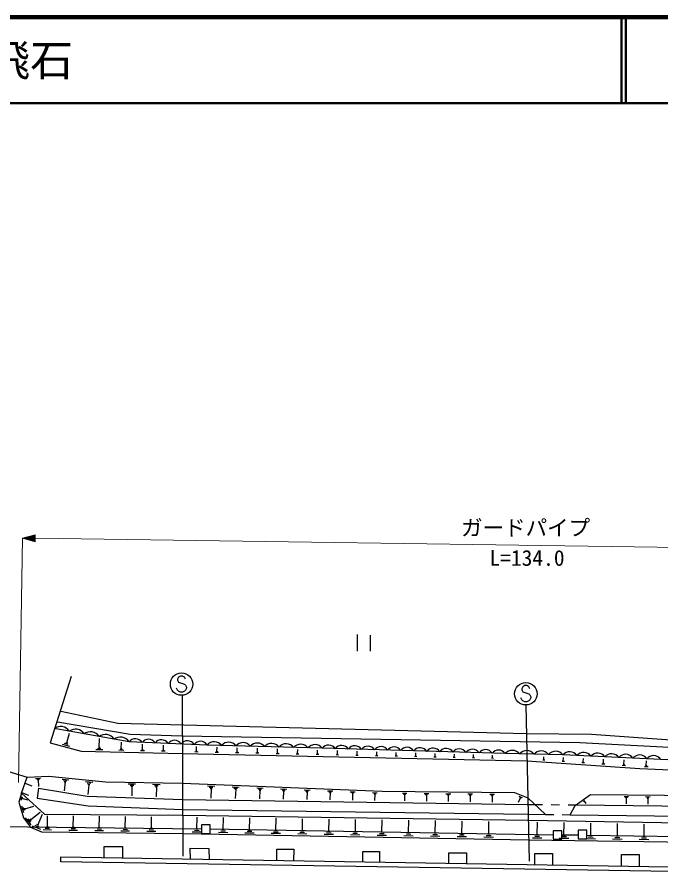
# Model space of a CAD drawing. Units: millimetres, scale not verified. Extents: x 40000 to 680000, y 20000 to 380000.
# Drawn here: x 438524 to 513301, y 279795 to 380000 of the extents above; entities that cross this region are included whole.
import ezdxf
from ezdxf.enums import TextEntityAlignment as Align

# ---------------------------------------------------------------- set-up
doc = ezdxf.new("R2010")
doc.units = ezdxf.units.MM
doc.header["$LTSCALE"] = 1000
for name, color, linetype, lineweight in [('M-BGD', 7, 'Continuous', 25), ('M-BMK-ROW', 30, 'Continuous', 25), ('M-STR-HTXT', 7, 'Continuous', 13), ('M-STR-STRC', 7, 'Continuous', 25), ('M-STR-STRD', 7, 'Continuous', 25), ('M-TTL', 7, 'Continuous', 13), ('M-TTL-LINE', 7, 'Continuous', 50)]:
    doc.layers.add(name, color=color, linetype=linetype, lineweight=lineweight)
doc.layers.add('M-TTL-TXT', color=7, linetype='Continuous')
doc.styles.add('ＭＳ ゴシック', font='')
doc.styles.get('ＭＳ ゴシック').set_extended_font_data('MS Gothic')

msp = doc.modelspace()

# ---------------------------------------------------------------- linework, layer by layer
at = {"layer": 'M-BGD'}
for p, q in [((478012, 308201), (478012, 306254)), ((479536, 308116), (479536, 306254)), ((444276, 295596), (444587, 296745)), ((444384, 295567), (444169, 295625)), ((448055, 295052), (448078, 296125)), ((450617, 294917), (450633, 295669)), ((444629, 295192), (443768, 295426)), ((444453, 295394), (444022, 295511)), ((448451, 294775), (447647, 294793)), ((448253, 294914), (447851, 294922)), ((448155, 295050), (447954, 295054)), ((450895, 294723), (450330, 294735)), ((450756, 294820), (450474, 294826)), ((450687, 294915), (450546, 294918)), ((453304, 294671), (452843, 294681)), ((453190, 294750), (452960, 294755)), ((453134, 294829), (453019, 294831)), ((453076, 294830), (453090, 295445)), ((455710, 294620), (455285, 294629)), ((455606, 294693), (455393, 294697)), ((455554, 294765), (455448, 294767)), ((455501, 294766), (455513, 295333)), ((459449, 294603), (459257, 294607)), ((459402, 294668), (459306, 294671)), ((459354, 294670), (459365, 295182)), ((461773, 294614), (461680, 294616)), ((461727, 294615), (461737, 295112)), ((464088, 294560), (464098, 295042)), ((466437, 294506), (466447, 294973)), ((468775, 294452), (468785, 294903)), ((471102, 294398), (471111, 294835)), ((473417, 294345), (473426, 294766)), ((475721, 294292), (475730, 294698)), ((478012, 294141), (478022, 294630)), ((459544, 294537), (459159, 294545)), ((461910, 294486), (461538, 294494)), ((461819, 294551), (461632, 294555)), ((464266, 294436), (463904, 294444)), ((464177, 294498), (463996, 294502)), ((464133, 294559), (464042, 294561)), ((466609, 294386), (466259, 294393)), ((466523, 294446), (466348, 294450)), ((466481, 294505), (466393, 294507)), ((468942, 294336), (468603, 294343)), ((468858, 294394), (468689, 294397)), ((468817, 294451), (468733, 294453)), ((471263, 294286), (470936, 294293)), ((471182, 294342), (471019, 294346)), ((471143, 294397), (471061, 294399)), ((473573, 294236), (473257, 294243)), ((473495, 294290), (473337, 294294)), ((473456, 294344), (473377, 294346)), ((475871, 294187), (475567, 294193)), ((475796, 294239), (475644, 294242)), ((475759, 294291), (475683, 294292)), ((478159, 294138), (477865, 294144)), ((480435, 294089), (480153, 294095)), ((480294, 294092), (480304, 294563)), ((482700, 294040), (482429, 294046)), ((482565, 294043), (482574, 294495)), ((484955, 293992), (484694, 293997)), ((484825, 293995), (484834, 294428)), ((487198, 293944), (486949, 293949)), ((487073, 293946), (487082, 294362)), ((489431, 293896), (489192, 293901)), ((489311, 293898), (489320, 294296)), ((491652, 293848), (491425, 293853)), ((491539, 293851), (491547, 294230)), ((493863, 293801), (493646, 293805)), ((493755, 293803), (493763, 294164)), ((499698, 293588), (499724, 293973)), ((501965, 293436), (501995, 293888)), ((504280, 293385), (504308, 293801)), ((506630, 293241), (506662, 293714)), ((509024, 293095), (509059, 293624)), ((499813, 293580), (499582, 293595)), ((502100, 293427), (501829, 293445)), ((504429, 293270), (504116, 293291)), ((504354, 293328), (504198, 293338)), ((504319, 293382), (504241, 293388)), ((506800, 293111), (506445, 293135)), ((506715, 293176), (506538, 293188)), ((506675, 293238), (506586, 293244)), ((509213, 292949), (508816, 292976)), ((509118, 293022), (508920, 293036)), ((509073, 293092), (508974, 293098)), ((511828, 292796), (511395, 292815)), ((511723, 292873), (511506, 292882)), ((511672, 292947), (511563, 292952)), ((511618, 292950), (511643, 293528)), ((436478, 292569), (439677, 291631)), ((439002, 289748), (439677, 291631)), ((439328, 290965), (440238, 290617)), ((440657, 291468), (441235, 291489)), ((440805, 291377), (441094, 291387)), ((440881, 291283), (441025, 291288)), ((440953, 291286), (440982, 290515)), ((443725, 291375), (444503, 291299)), ((443907, 291227), (444296, 291189)), ((444089, 291078), (443987, 290040)), ((443991, 291087), (444186, 291068)), ((446446, 291109), (447320, 291024)), ((446650, 290942), (447087, 290900)), ((446855, 290775), (446741, 289610)), ((446745, 290786), (446964, 290765)), ((451430, 290837), (452274, 290823)), ((451639, 290693), (452061, 290686)), ((454257, 290790), (455135, 290776)), ((454474, 290640), (454913, 290633)), ((460631, 290612), (461490, 290576)), ((438946, 289868), (439843, 289523)), ((451742, 290551), (451953, 290547)), ((451848, 290549), (451829, 289424)), ((454581, 290492), (454800, 290488)), ((454691, 290490), (454671, 289320)), ((460840, 290460), (461270, 290442)), ((460941, 290312), (461156, 290303)), ((461049, 290308), (461001, 289162)), ((463513, 290492), (464324, 290458)), ((463710, 290348), (464116, 290331)), ((463806, 290209), (464009, 290200)), ((463907, 290205), (463862, 289122)), ((466346, 290374), (467111, 290342)), ((466532, 290239), (466914, 290223)), ((466622, 290107), (466813, 290099)), ((466718, 290103), (466675, 289083)), ((469132, 290258), (469851, 290229)), ((469307, 290131), (469667, 290116)), ((469392, 290008), (469572, 290000)), ((469482, 290004), (469442, 289045)), ((471872, 290144), (472546, 290116)), ((472036, 290025), (472373, 290011)), ((472115, 289909), (472284, 289902)), ((472200, 289906), (472162, 289007)), ((474566, 290032), (475196, 290006)), ((474719, 289921), (475034, 289908)), ((474794, 289813), (474951, 289806)), ((474872, 289810), (474837, 288970)), ((477216, 289922), (477802, 289898)), ((477358, 289819), (477651, 289806)), ((477427, 289718), (477574, 289712)), ((477501, 289715), (477468, 288934)), ((479821, 289814), (480364, 289791)), ((479953, 289718), (480224, 289707)), ((480017, 289625), (480153, 289619)), ((480085, 289622), (480055, 288898)), ((483275, 289744), (483810, 289738)), ((483408, 289653), (483675, 289650)), ((485807, 289718), (486346, 289712)), ((485941, 289626), (486211, 289623)), ((488344, 289691), (488889, 289686)), ((488479, 289599), (488751, 289596)), ((490886, 289665), (491436, 289660)), ((493433, 289639), (493989, 289633)), ((438980, 288951), (439103, 289377)), ((439082, 289037), (439144, 289250)), ((439168, 289070), (439199, 289176)), ((439184, 289123), (439752, 288959)), ((483474, 289563), (483607, 289562)), ((483541, 289563), (483533, 288850)), ((486007, 289536), (486142, 289534)), ((486075, 289535), (486067, 288815)), ((488546, 289508), (488682, 289506)), ((488614, 289507), (488607, 288780)), ((491022, 289572), (491298, 289569)), ((491090, 289480), (491228, 289478)), ((491159, 289479), (491152, 288745)), ((493571, 289545), (493849, 289542)), ((493640, 289452), (493779, 289450)), ((493709, 289451), (493702, 288710)), ((496956, 289185), (496747, 288655)), ((496809, 289396), (497207, 289240)), ((496882, 289291), (497081, 289212)), ((496906, 289205), (497006, 289166)), ((504312, 288769), (504490, 288895)), ((504401, 288832), (504611, 288535)), ((509038, 289368), (509546, 289364)), ((509165, 289282), (509419, 289280)), ((509227, 289197), (509354, 289196)), ((509291, 289197), (509285, 288519)), ((511544, 289346), (512056, 289342)), ((511671, 289260), (511928, 289258)), ((511735, 289174), (511863, 289173)), ((511799, 289173), (511793, 288490)), ((439274, 287454), (439044, 288227)), ((439346, 287686), (439230, 288072)), ((439446, 287821), (439388, 288014)), ((439417, 287917), (440447, 288224)), ((498676, 288443), (499553, 288433)), ((500553, 288421), (501553, 288409)), ((502553, 288398), (503430, 288387)), ((440132, 286049), (439493, 286873)), ((440110, 286361), (439790, 286774)), ((440167, 286571), (440007, 286777)), ((440087, 286674), (441187, 287526)), ((440916, 286039), (441443, 287307)), ((442029, 285795), (442048, 287124)), ((445035, 285756), (445054, 287098)), ((448051, 285717), (448070, 287071)), ((451077, 285677), (451096, 287045)), ((454112, 285638), (454131, 287018)), ((459400, 285562), (459425, 286962)), ((462455, 285510), (462480, 286917)), ((465515, 285458), (465540, 286872)), ((468581, 285406), (468606, 286828)), ((471653, 285354), (471678, 286783)), ((474730, 285301), (474755, 286738)), ((477812, 285249), (477838, 286693)), ((480900, 285196), (480926, 286647)), ((483994, 285144), (484020, 286602)), ((499927, 287286), (500860, 287274)), ((501860, 287262), (502792, 287250)), ((441260, 285524), (440309, 285919)), ((441088, 285781), (440612, 285979)), ((441035, 285989), (440797, 286088)), ((442276, 285625), (441778, 285633)), ((442154, 285793), (441905, 285797)), ((445285, 285585), (444782, 285592)), ((445161, 285754), (444910, 285758)), ((448178, 285715), (447924, 285719)), ((451205, 285676), (450949, 285679)), ((454241, 285636), (453982, 285640)), ((487093, 285091), (487119, 286557)), ((490198, 285038), (490224, 286511)), ((493309, 284985), (493335, 286466)), ((498944, 284891), (498965, 286381)), ((502055, 284844), (502077, 286326)), ((505161, 284797), (505182, 286271)), ((508261, 284750), (508282, 286217)), ((511355, 284703), (511376, 286162)), ((442523, 285456), (441526, 285470)), ((445534, 285413), (444528, 285428)), ((448555, 285371), (447539, 285385)), ((448303, 285544), (447795, 285551)), ((451585, 285328), (450559, 285343)), ((451331, 285503), (450818, 285510)), ((454624, 285285), (453589, 285300)), ((454368, 285462), (453851, 285469)), ((459919, 285203), (458869, 285222)), ((459659, 285383), (459135, 285392)), ((459531, 285560), (459269, 285565)), ((462976, 285149), (461921, 285168)), ((462716, 285330), (462188, 285339)), ((462587, 285508), (462323, 285513)), ((466039, 285095), (464979, 285114)), ((465777, 285277), (465247, 285286)), ((465648, 285456), (465383, 285461)), ((469108, 285041), (468042, 285060)), ((468845, 285224), (468311, 285233)), ((468714, 285404), (468448, 285408)), ((472182, 284987), (471110, 285006)), ((471917, 285170), (471381, 285180)), ((471787, 285351), (471519, 285356)), ((475262, 284933), (474185, 284952)), ((474996, 285117), (474457, 285127)), ((474864, 285299), (474595, 285304)), ((478347, 284878), (477264, 284897)), ((478080, 285064), (477538, 285073)), ((477947, 285246), (477677, 285251)), ((481438, 284824), (480350, 284843)), ((481169, 285010), (480625, 285020)), ((481036, 285194), (480764, 285199)), ((484535, 284769), (483441, 284788)), ((484264, 284956), (483717, 284966)), ((484131, 285141), (483857, 285146)), ((487637, 284714), (486537, 284734)), ((487365, 284903), (486815, 284912)), ((487231, 285088), (486956, 285093)), ((490744, 284660), (489639, 284679)), ((490471, 284849), (489919, 284858)), ((490336, 285035), (490060, 285040)), ((493858, 284605), (492747, 284624)), ((493583, 284795), (493028, 284805)), ((493448, 284982), (493170, 284987)), ((499220, 284700), (498662, 284708)), ((499083, 284889), (498804, 284893)), ((502330, 284654), (501775, 284662)), ((502194, 284842), (501916, 284846)), ((505435, 284608), (504882, 284616)), ((505299, 284795), (505023, 284799)), ((508398, 284748), (508123, 284752)), ((511492, 284701), (511218, 284705)), ((499497, 284510), (498380, 284526)), ((502606, 284465), (501494, 284481)), ((505709, 284420), (504603, 284436)), ((508806, 284375), (507705, 284391)), ((508533, 284562), (507983, 284570)), ((511897, 284330), (510803, 284346)), ((511626, 284516), (511079, 284524))]:
    msp.add_line(p, q, dxfattribs=at)
for points in [[(444782, 303339), (442348, 295603), (445945, 294629), (457707, 294377), (497750, 293518), (510882, 292637), (529530, 291819), (539498, 291886), (551710, 292617), (560121, 295168)], [(569706, 299753), (553156, 295985), (536536, 293886), (503882, 295591), (457659, 296365), (451631, 296559), (443186, 298025)], [(443598, 299280), (450203, 297902), (497685, 296700), (505252, 296626), (513948, 295984), (536682, 294780), (552827, 296491), (569682, 300559)], [(569706, 298088), (566258, 296934), (553892, 294565), (546285, 293595), (536775, 292719), (514926, 293608), (501930, 294207), (495223, 294350), (473968, 294970), (460590, 295353), (451514, 295712), (442825, 297256)], [(502792, 287250), (503346, 288328), (505141, 289602), (543833, 289266), (554317, 289769), (569572, 293853)], [(439677, 291631), (442200, 291726), (448790, 291081), (457738, 290932), (480945, 289967), (496304, 289810), (497858, 289198), (499927, 287286)], [(503430, 288387), (543386, 287922), (551095, 288463), (560129, 289991), (569596, 292534)], [(502792, 287250), (538700, 286795), (545115, 286863), (553326, 287622), (561522, 289029), (569582, 291328)], [(439002, 289748), (438697, 288691), (439238, 286876), (440071, 285801), (441345, 285272), (457768, 285041), (497965, 284332), (546043, 283634), (569490, 283184)], [(439002, 289748), (441703, 287327), (457757, 287186), (497915, 286599), (568528, 285357), (569528, 286358)], [(440986, 290316), (440820, 289155), (446755, 288259), (457754, 287833), (497900, 287312), (499927, 287286)], [(440986, 290316), (446648, 289414), (457748, 289007), (497875, 288452), (498676, 288443)], [(448633, 282251), (448633, 283563), (450749, 283563), (450744, 282216)], [(458640, 282087), (458624, 283339), (460803, 283309), (460811, 282051)], [(468699, 281921), (468699, 283224), (470646, 283224), (470645, 281889)], [(478685, 281757), (478689, 282970), (480637, 282970), (480637, 281725)], [(488679, 281593), (488680, 282801), (490712, 282801), (490715, 281560)], [(498672, 281429), (498671, 282716), (500703, 282716), (500705, 281396)], [(508749, 281264), (508746, 282620), (510778, 282632), (510776, 281231)]]:
    msp.add_lwpolyline(points, dxfattribs=at)
for centre, radius, start, end in [((443558, 296340), 1174, 31.15847, 128.69027), ((445296, 296032), 1174, 31.15847, 128.69027), ((447034, 295723), 1174, 31.15847, 128.69027), ((448772, 295414), 1174, 31.15847, 128.69027), ((450509, 295105), 1174, 31.15847, 128.69027), ((452249, 295167), 916, 32.02182, 143.43853), ((453762, 295107), 916, 32.02182, 143.43853), ((455275, 295047), 916, 32.02182, 143.43853), ((456787, 294987), 916, 32.02182, 143.43853), ((458300, 294927), 916, 32.02182, 143.43853), ((459813, 294867), 916, 32.02182, 143.43853), ((461406, 294654), 1075, 37.24896, 139.47789), ((463079, 294607), 1075, 37.24896, 139.47789), ((464751, 294559), 1075, 37.24896, 139.47789), ((466423, 294511), 1075, 37.24896, 139.47789), ((468095, 294463), 1075, 37.24896, 139.47789), ((469768, 294416), 1075, 37.24896, 139.47789), ((471440, 294368), 1075, 37.24896, 139.47789), ((473112, 294320), 1075, 37.24896, 139.47789), ((474712, 294428), 921, 32.77431, 143.87967), ((476230, 294383), 921, 32.77431, 143.87967), ((477748, 294339), 921, 32.77431, 143.87967), ((479266, 294295), 921, 32.77431, 143.87967), ((480784, 294250), 921, 32.77431, 143.87967), ((482303, 294206), 921, 32.77431, 143.87967), ((483821, 294162), 921, 32.77431, 143.87967), ((485339, 294117), 921, 32.77431, 143.87967), ((486857, 294073), 921, 32.77431, 143.87967), ((488375, 294029), 921, 32.77431, 143.87967), ((489894, 293984), 921, 32.77431, 143.87967), ((491412, 293940), 921, 32.77431, 143.87967), ((492930, 293895), 921, 32.77431, 143.87967), ((494448, 293851), 921, 32.77431, 143.87967), ((496047, 293653), 1079, 37.78589, 139.7818), ((497724, 293617), 1079, 37.78589, 139.7818), ((499400, 293582), 1079, 37.78589, 139.7818), ((501077, 293546), 1079, 37.78589, 139.7818), ((502714, 293544), 1026, 34.9692, 139.74773), ((504338, 293469), 1026, 34.9692, 139.74773), ((505963, 293394), 1026, 34.9692, 139.74773), ((507587, 293319), 1026, 34.9692, 139.74773), ((509212, 293244), 1026, 34.9692, 139.74773), ((510836, 293169), 1026, 34.9692, 139.74773), ((512460, 293094), 1026, 34.9692, 139.74773)]:
    msp.add_arc(centre, radius, start, end, dxfattribs=at)
at = {"layer": 'M-BMK-ROW'}
for p, q in [((436291, 285869), (459932, 285585)), ((460932, 286064), (459932, 286064)), ((459932, 286064), (459932, 285064)), ((460932, 285064), (460932, 286064)), ((460932, 285585), (500802, 284896)), ((459932, 285064), (460932, 285064)), ((501802, 285387), (500802, 285387)), ((500802, 285387), (500802, 284387)), ((501802, 284387), (501802, 285387)), ((501802, 284888), (503698, 284888)), ((504698, 285439), (503698, 285439)), ((503698, 285439), (503698, 284439)), ((504698, 284439), (504698, 285439)), ((504698, 284885), (568238, 283948)), ((500802, 284387), (501802, 284387)), ((503698, 284439), (504698, 284439))]:
    msp.add_line(p, q, dxfattribs=at)
at = {"layer": 'M-STR-HTXT'}
for p, q in [((439120, 319413), (440626, 319794)), ((440325, 319718), (440625, 319713)), ((440614, 318990), (440626, 319794)), ((438655, 291008), (439120, 319413)), ((439120, 319413), (440614, 318990)), ((439120, 319413), (440620, 319392)), ((440619, 319311), (439419, 319329)), ((440621, 319472), (439422, 319489)), ((439718, 319244), (440618, 319231)), ((439723, 319565), (440623, 319552)), ((440617, 319151), (440017, 319159)), ((440624, 319633), (440024, 319641)), ((440316, 319075), (440616, 319070)), ((440620, 319392), (568477, 317559))]:
    msp.add_line(p, q, dxfattribs=at)
at = {"layer": 'M-STR-STRC'}
for p, q in [((457265, 303258), (457146, 303022)), ((457146, 303022), (457146, 302903)), ((457146, 302903), (457265, 302667)), ((457501, 303376), (457265, 303258)), ((457265, 302667), (457974, 302431)), ((457737, 303376), (457501, 303376)), ((457974, 303258), (457737, 303376)), ((458092, 303022), (457974, 303258)), ((457146, 301722), (457028, 301958)), ((457265, 301603), (457146, 301722)), ((457974, 302431), (458092, 302313)), ((458092, 301722), (457974, 301603)), ((458092, 302313), (458210, 302076)), ((458210, 301958), (458092, 301722)), ((458210, 302076), (458210, 301958)), ((497268, 302138), (497149, 301902)), ((497149, 301902), (497149, 301784)), ((497149, 301784), (497268, 301547)), ((497504, 302256), (497268, 302138)), ((497740, 302256), (497504, 302256)), ((497977, 302138), (497740, 302256)), ((498095, 301902), (497977, 302138)), ((457501, 301485), (457265, 301603)), ((457737, 301485), (457501, 301485)), ((457686, 301132), (457781, 282443)), ((457974, 301603), (457737, 301485)), ((497149, 300602), (497031, 300838)), ((497268, 301547), (497977, 301311)), ((497977, 301311), (498095, 301193)), ((498095, 301193), (498213, 300956)), ((498213, 300838), (498095, 300602)), ((498213, 300956), (498213, 300838)), ((497268, 300484), (497149, 300602)), ((497504, 300365), (497268, 300484)), ((497740, 300365), (497504, 300365)), ((497623, 300011), (498019, 281831)), ((497977, 300484), (497740, 300365)), ((498095, 300602), (497977, 300484))]:
    msp.add_line(p, q, dxfattribs=at)
for centre in [(457619, 302431), (497622, 301311)]:
    msp.add_circle(centre, 1300, dxfattribs=at)
at = {"layer": 'M-STR-STRD'}
msp.add_lwpolyline([(443601, 282333), (568439, 280284), (568463, 279795), (443603, 281783)], close=True, dxfattribs=at)
at = {"layer": 'M-TTL', "color": 2, "lineweight": 140}
msp.add_line((680000, 380000), (40000, 380000), dxfattribs=at)
at = {"layer": 'M-TTL-LINE'}
for p, q in [((508747, 380000), (508747, 370000)), ((509247, 380000), (509247, 370000)), ((40000, 370000), (680000, 370000))]:
    msp.add_line(p, q, dxfattribs=at)

# ---------------------------------------------------------------- texts
at = {"layer": 'M-STR-HTXT', "style": 'ＭＳ ゴシック'}
for s, p in [('ガードパイプ', (497597, 319156)), ('L=134.0', (497761, 315646))]:
    msp.add_text(s, height=1833, dxfattribs=at).set_placement(p, align=Align.BOTTOM_CENTER)
at = {"layer": 'M-TTL-TXT', "style": 'ＭＳ ゴシック'}
msp.add_text('山口市阿知須飛石', height=3666, dxfattribs=at).set_placement((405024, 375000), align=Align.MIDDLE_LEFT)

doc.saveas('drawing.dxf')
